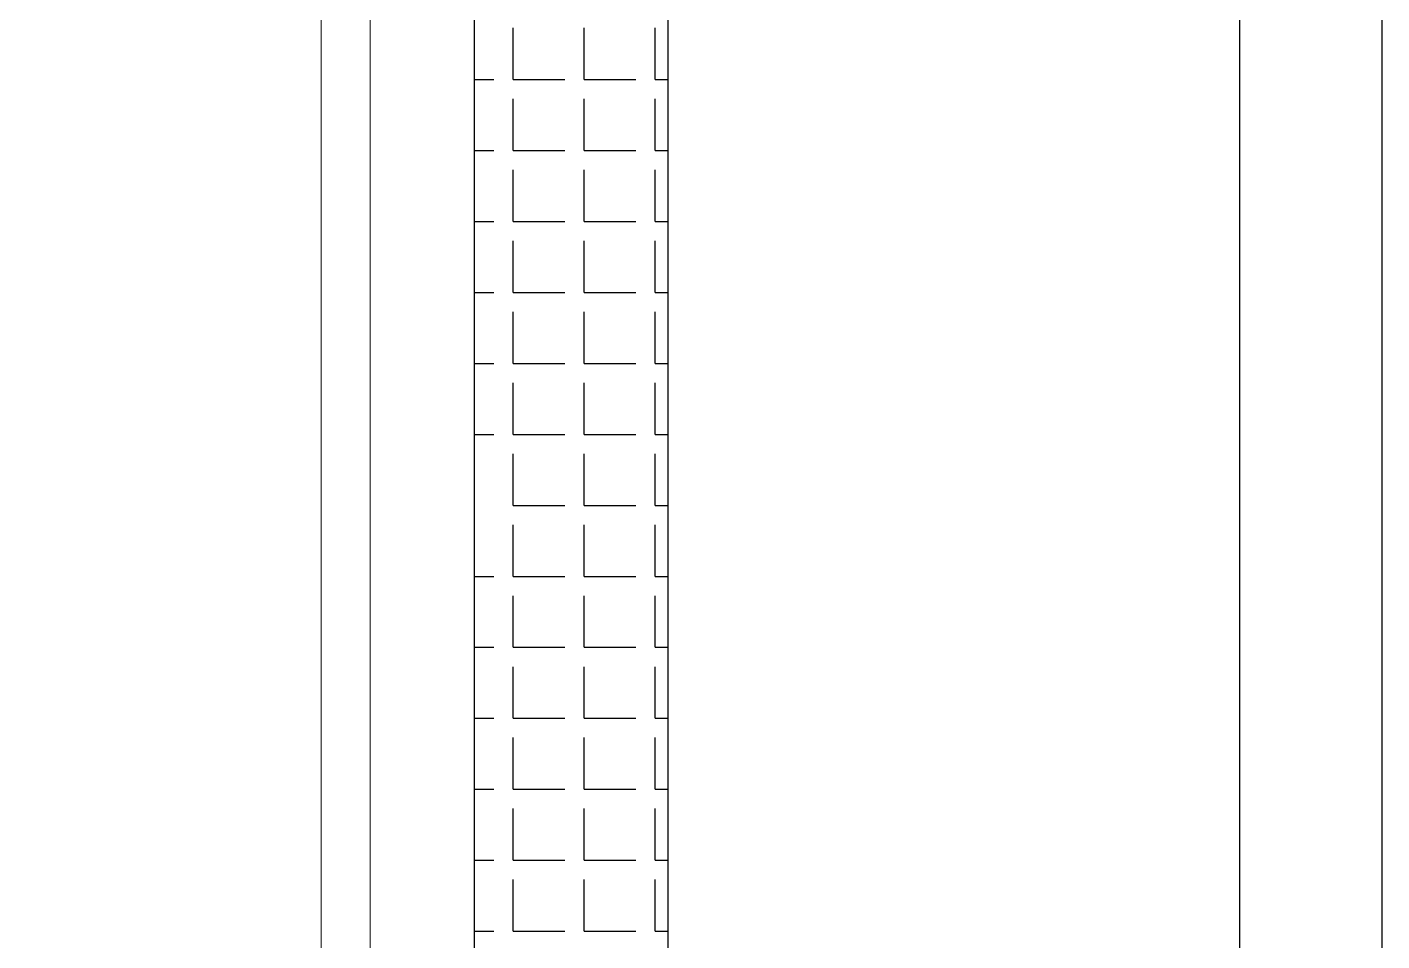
# Model space of a CAD drawing. Extents: x 1944 to 4044, y -46 to 2924.
# Drawn here: x 3519 to 4044, y 1563 to 1917 of the extents above; entities that cross this region are included whole.
import ezdxf

# ---------------------------------------------------------------- set-up
doc = ezdxf.new("R2010")
doc.units = 0
doc.header["$LTSCALE"] = 23.1
doc.layers.get('0').update_dxf_attribs({"linetype": 'CONTINUOUS'})
for name, color, linetype in [('D', 2, 'CONTINUOUS'), ('DWG', 7, 'CONTINUOUS'), ('HT', 3, 'CONTINUOUS')]:
    doc.layers.add(name, color=color, linetype=linetype)

# ---------------------------------------------------------------- blocks, each defined once
blk = doc.blocks.new('A$C1AB136E0')
at = {"color": 7, "linetype": 'Continuous', "lineweight": 15}
for p, q in [((456.15, 1550.07), (456.15, 1133.15)), ((475.15, 1077.65), (475.15, 1550.07))]:
    blk.add_line(p, q, dxfattribs=at)

msp = doc.modelspace()

# ---------------------------------------------------------------- linework, layer by layer
at = {"color": 4}
msp.add_line((3988.61, 24.46), (3988.61, 2769.46), dxfattribs=at)
at = {"layer": 'D'}
msp.add_line((3692.02, 1586.48), (3692.02, 1587.73), dxfattribs=at)
msp.add_lwpolyline([(1943.61, 2924.46), (4043.61, 2924.46), (4043.61, -45.54), (1943.61, -45.54)], close=True, dxfattribs=at)
at = {"layer": 'DWG'}
for p in [(3692.02, 1778.77), (3692.02, 1768.77)]:
    msp.add_line(p, (3692.02, 1780.27), dxfattribs=at)
at = {"layer": 'HT', "ltscale": 0.5}
for p, q in [((3692.02, 675.84), (3692.02, 2763.82)), ((3767.02, 643.84), (3767.02, 2763.82)), ((3706.96, 1897.14), (3706.96, 1917.14)), ((3734.46, 1897.14), (3734.46, 1917.14)), ((3761.96, 1897.14), (3761.96, 1917.14)), ((3692.02, 152.3), (3692.02, 1902.3)), ((3767.02, 120.3), (3767.02, 1902.3)), ((3692.02, 1897.14), (3699.46, 1897.14)), ((3706.96, 1897.14), (3726.96, 1897.14)), ((3734.46, 1897.14), (3754.46, 1897.14)), ((3761.96, 1897.14), (3767.02, 1897.14)), ((3706.96, 1869.64), (3706.96, 1889.64)), ((3734.46, 1869.64), (3734.46, 1889.64)), ((3761.96, 1869.64), (3761.96, 1889.64)), ((3692.02, 1869.64), (3699.46, 1869.64)), ((3706.96, 1869.64), (3726.96, 1869.64)), ((3734.46, 1869.64), (3754.46, 1869.64)), ((3761.96, 1869.64), (3767.02, 1869.64)), ((3706.96, 1842.14), (3706.96, 1862.14)), ((3734.46, 1842.14), (3734.46, 1862.14)), ((3761.96, 1842.14), (3761.96, 1862.14)), ((3692.02, 1842.14), (3699.46, 1842.14)), ((3706.96, 1842.14), (3726.96, 1842.14)), ((3734.46, 1842.14), (3754.46, 1842.14)), ((3761.96, 1842.14), (3767.02, 1842.14)), ((3706.96, 1814.64), (3706.96, 1834.64)), ((3734.46, 1814.64), (3734.46, 1834.64)), ((3761.96, 1814.64), (3761.96, 1834.64)), ((3692.02, 1814.64), (3699.46, 1814.64)), ((3706.96, 1814.64), (3726.96, 1814.64)), ((3734.46, 1814.64), (3754.46, 1814.64)), ((3761.96, 1814.64), (3767.02, 1814.64)), ((3706.96, 1787.14), (3706.96, 1807.14)), ((3734.46, 1787.14), (3734.46, 1807.14)), ((3761.96, 1787.14), (3761.96, 1807.14)), ((3692.02, 1787.14), (3699.46, 1787.14)), ((3706.96, 1787.14), (3726.96, 1787.14)), ((3734.46, 1787.14), (3754.46, 1787.14)), ((3761.96, 1787.14), (3767.02, 1787.14)), ((3706.96, 1759.64), (3706.96, 1779.64)), ((3734.46, 1759.64), (3734.46, 1779.64)), ((3761.96, 1759.64), (3761.96, 1779.64)), ((3692.02, 1759.64), (3699.46, 1759.64)), ((3706.96, 1759.64), (3726.96, 1759.64)), ((3734.46, 1759.64), (3754.46, 1759.64)), ((3761.96, 1759.64), (3767.02, 1759.64)), ((3706.96, 1732.14), (3706.96, 1752.14)), ((3734.46, 1732.14), (3734.46, 1752.14)), ((3761.96, 1732.14), (3761.96, 1752.14)), ((3706.96, 1732.14), (3726.96, 1732.14)), ((3734.46, 1732.14), (3754.46, 1732.14)), ((3761.96, 1732.14), (3767.02, 1732.14)), ((3706.96, 1704.64), (3706.96, 1724.64)), ((3734.46, 1704.64), (3734.46, 1724.64)), ((3761.96, 1704.64), (3761.96, 1724.64)), ((3692.02, 1704.64), (3699.46, 1704.64)), ((3706.96, 1704.64), (3726.96, 1704.64)), ((3734.46, 1704.64), (3754.46, 1704.64)), ((3761.96, 1704.64), (3767.02, 1704.64)), ((3706.96, 1677.14), (3706.96, 1697.14)), ((3734.46, 1677.14), (3734.46, 1697.14)), ((3761.96, 1677.14), (3761.96, 1697.14)), ((3692.02, 1677.14), (3699.46, 1677.14)), ((3706.96, 1677.14), (3726.96, 1677.14)), ((3734.46, 1677.14), (3754.46, 1677.14)), ((3761.96, 1677.14), (3767.02, 1677.14)), ((3706.96, 1649.64), (3706.96, 1669.64)), ((3734.46, 1649.64), (3734.46, 1669.64)), ((3761.96, 1649.64), (3761.96, 1669.64)), ((3692.02, 1649.64), (3699.46, 1649.64)), ((3706.96, 1649.64), (3726.96, 1649.64)), ((3734.46, 1649.64), (3754.46, 1649.64)), ((3761.96, 1649.64), (3767.02, 1649.64)), ((3706.96, 1622.14), (3706.96, 1642.14)), ((3734.46, 1622.14), (3734.46, 1642.14)), ((3761.96, 1622.14), (3761.96, 1642.14)), ((3692.02, 1622.14), (3699.46, 1622.14)), ((3706.96, 1622.14), (3726.96, 1622.14)), ((3734.46, 1622.14), (3754.46, 1622.14)), ((3761.96, 1622.14), (3767.02, 1622.14)), ((3706.96, 1594.64), (3706.96, 1614.64)), ((3734.46, 1594.64), (3734.46, 1614.64)), ((3761.96, 1594.64), (3761.96, 1614.64)), ((3692.02, 1594.64), (3699.46, 1594.64)), ((3706.96, 1594.64), (3726.96, 1594.64)), ((3734.46, 1594.64), (3754.46, 1594.64)), ((3761.96, 1594.64), (3767.02, 1594.64)), ((3706.96, 1567.14), (3706.96, 1587.14)), ((3734.46, 1567.14), (3734.46, 1587.14)), ((3761.96, 1567.14), (3761.96, 1587.14)), ((3692.02, 1567.14), (3699.46, 1567.14)), ((3706.96, 1567.14), (3726.96, 1567.14)), ((3734.46, 1567.14), (3754.46, 1567.14)), ((3761.96, 1567.14), (3767.02, 1567.14))]:
    msp.add_line(p, q, dxfattribs=at)

# ---------------------------------------------------------------- block references
at = {"lineweight": 15}
msp.add_blockref('A$C1AB136E0', (3176.37, 414.09), dxfattribs=at)

doc.saveas('drawing.dxf')
